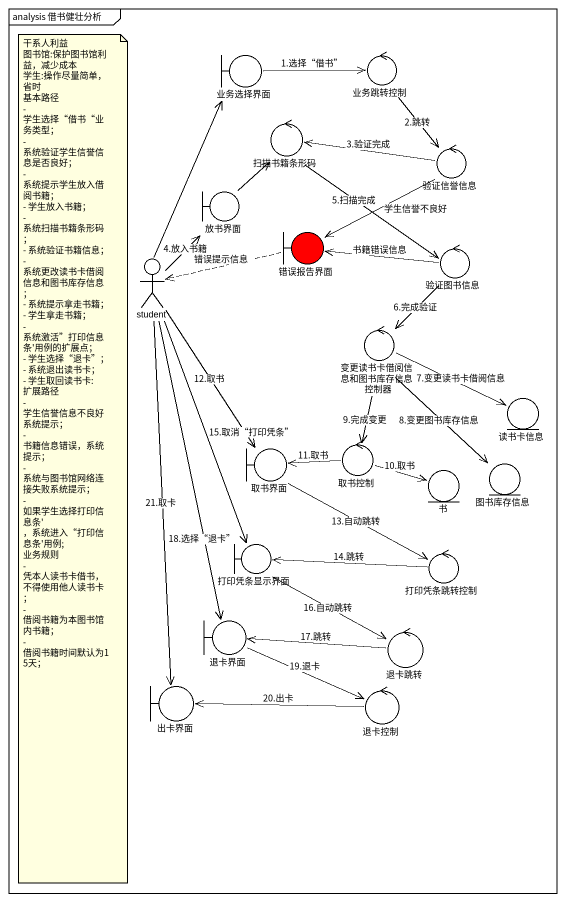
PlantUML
@startuml
mainframe analysis 借书健壮分析
boundary 业务选择界面
control 业务跳转控制
control 扫描书籍条形码
control 验证信誉信息
boundary 放书界面
actor student
boundary 错误报告界面 #FF0000
control 验证图书信息
control 变更读书卡借阅信息和图书库存信息控制器
entity 读书卡信息
boundary 取书界面
control 取书控制
entity 书
entity 图书库存信息
boundary 打印凭条显示界面
control 打印凭条跳转控制
boundary 退卡界面
control 退卡跳转
boundary 出卡界面
control 退卡控制
业务选择界面 -right-> 业务跳转控制 : 1.选择“借书”
业务跳转控制 --> 验证信誉信息 : 2.跳转
扫描书籍条形码 --> 验证图书信息 : 5.扫描完成
验证信誉信息 -left-> 扫描书籍条形码 : 3.验证完成
验证信誉信息 -left-> 错误报告界面 : 学生信誉不良好
放书界面 -up-> 扫描书籍条形码
student -up-> 业务选择界面
student -up-> 放书界面 : 4.放入书籍
student --> 取书界面 : 12.取书
student --> 打印凭条显示界面 : 15.取消“打印凭条”
student --> 退卡界面 : 18.选择“退卡”
student --> 出卡界面 : 21.取卡
错误报告界面 .left.> student : 错误提示信息
验证图书信息 -left-> 错误报告界面 : 书籍错误信息
验证图书信息 --> 变更读书卡借阅信息和图书库存信息控制器 : 6.完成验证
变更读书卡借阅信息和图书库存信息控制器 -right-> 读书卡信息 : 7.变更读书卡借阅信息
变更读书卡借阅信息和图书库存信息控制器 --> 取书控制 : 9.完成变更
变更读书卡借阅信息和图书库存信息控制器 --> 图书库存信息 : 8.变更图书库存信息
取书界面 -right-> 打印凭条跳转控制 : 13.自动跳转
取书控制 -left-> 取书界面 : 11.取书
取书控制 -right-> 书 : 10.取书
打印凭条显示界面 --> 退卡跳转 : 16.自动跳转
打印凭条跳转控制 -left-> 打印凭条显示界面 : 14.跳转
退卡界面 -right-> 退卡控制 : 19.退卡
退卡跳转 -left-> 退卡界面 : 17.跳转
退卡控制 -left-> 出卡界面 : 20.出卡
note as N1
  干系人利益
  图书馆:保护图书馆利益，减少成本
  学生:操作尽量简单，省时
  基本路径
  - 学生选择“借书“业务类型；
  - 系统验证学生信誉信息是否良好；
  - 系统提示学生放入借阅书籍；
  - 学生放入书籍；
  - 系统扫描书籍条形码；
  - 系统验证书籍信息；
  - 系统更改读书卡借阅信息和图书库存信息；
  - 系统提示拿走书籍；
  - 学生拿走书籍；
  - 系统激活”打印信息条'用例的扩展点；
  - 学生选择“退卡”；
  - 系统退出读书卡；
  - 学生取回读书卡:
  扩展路径
  - 学生信誉信息不良好系统提示；
  - 书籍信息错误，系统提示；
  - 系统与图书馆网络连接失败系统提示；
  - 如果学生选择打印信息条' ，系统进入“打印信息条'用例;
  业务规则
  - 凭本人读书卡借书，不得使用他人读书卡；
  - 借阅书籍为本图书馆内书籍；
  - 借阅书籍时间默认为15天；
end note
@enduml
